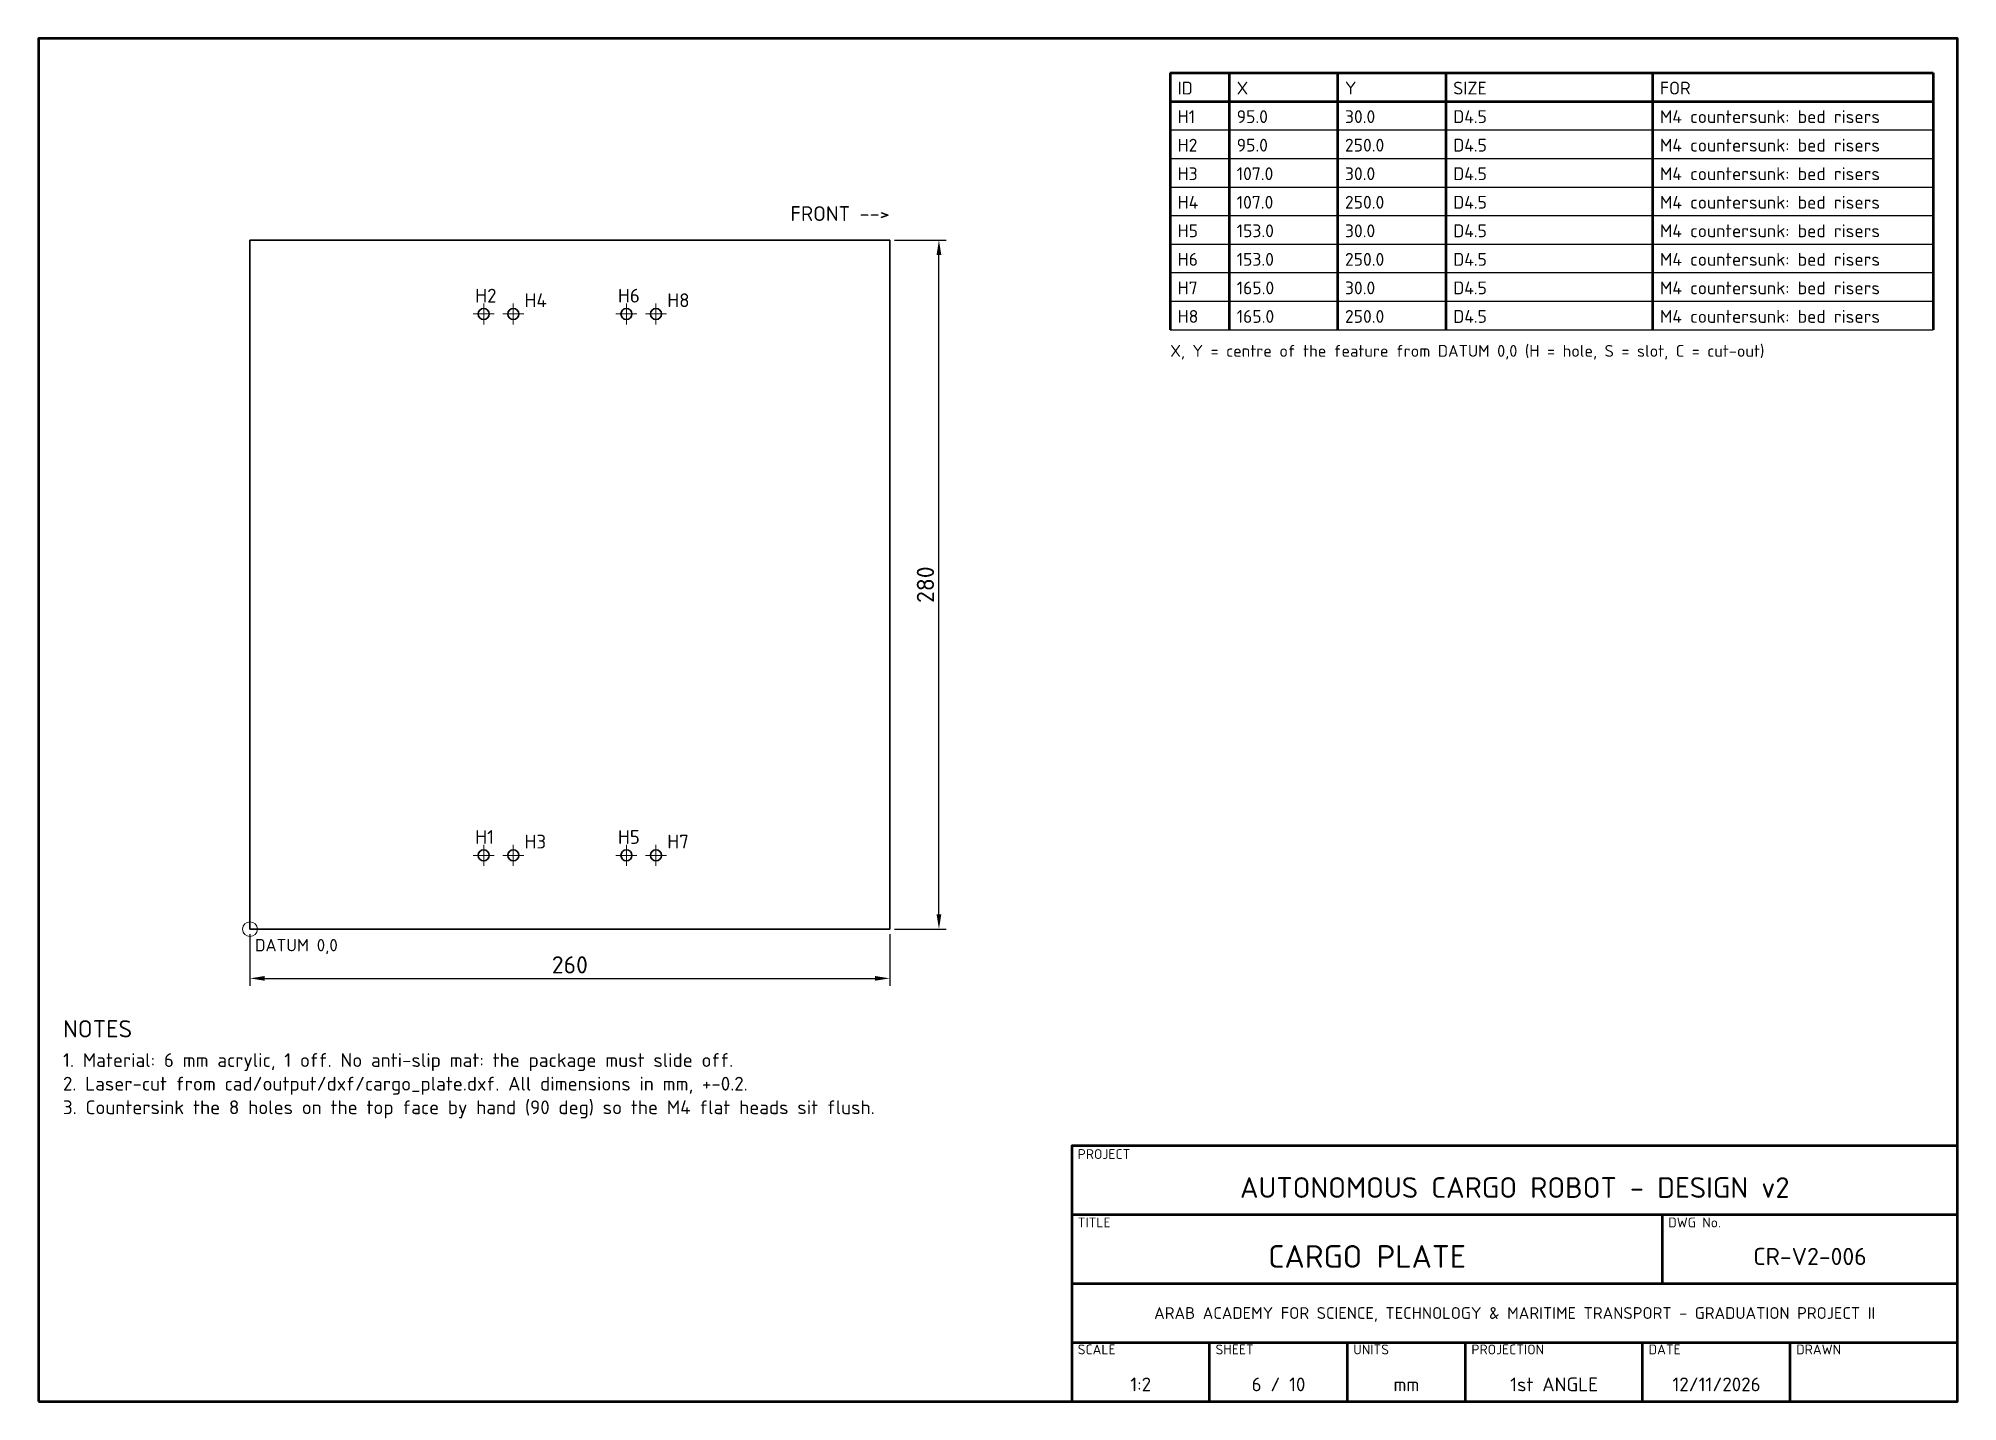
# Paper-space layout '06 CARGO PLATE' of a CAD drawing. Header units: millimetres. Extents: x 20 to 410, y 10 to 287.
# The model-space entities are those that its viewports show. They can reach past a viewport. Long polylines and large blocks are cut down to what shows.
import ezdxf
from ezdxf.enums import TextEntityAlignment as Align

# ---------------------------------------------------------------- set-up
doc = ezdxf.new("R2010")
doc.units = ezdxf.units.MM
doc.linetypes.add('CENTER_ISO', pattern=[26, 18, -3, 2, -3])
for name, color, linetype, lineweight in [('2D-VISIBLE', 7, 'Continuous', 35), ('CENTER', 1, 'CENTER_ISO', 18), ('DIMENSIONS', 4, 'Continuous', 18), ('TEXT', 7, 'Continuous', 25), ('TITLEBLOCK', 7, 'Continuous', 50)]:
    doc.layers.add(name, color=color, linetype=linetype, lineweight=lineweight)
doc.layers.add('VIEWPORTS', color=8, linetype='Continuous', lineweight=13, plot=False)
doc.styles.add('ISO', font='isocpeur.ttf')
doc.styles.add('OpenSansCondensed-Light', font='OpenSansCondensed-Light.ttf')
doc.dimstyles.new('EZDXF', dxfattribs={"dimtxt": 0.25, "dimasz": 0.175, "dimexe": 0.375, "dimexo": 0.125, "dimgap": 0.1, "dimtad": 1, "dimlfac": 100, "dimzin": 12, "dimdsep": 46, "dimtxsty": 'OpenSansCondensed-Light', "dimblk": 'ARCHTICK', "dimcen": 2.5, "dimazin": 3, "dimtfac": 0.5, "dimtmove": 2, "dimatfit": 3})

# ---------------------------------------------------------------- blocks, each defined once
blk = doc.blocks.new('_CLOSEDFILLED')
at = {"color": 0, "linetype": 'BYBLOCK'}
blk.add_solid([(-1, 0.16), (0, 0), (-1, -0.16)], dxfattribs=at)
blk = doc.blocks.new('*D17')
at = {"color": 4}
for p, q in [((8396, -87), (8396, -108)), ((8656, -87), (8656, -108)), ((8402, -105), (8650, -105))]:
    blk.add_line(p, q, dxfattribs=at)
at = {"layer": 'Defpoints'}
for p in [(8396, -85), (8656, -85), (8396, -105)]:
    blk.add_point(p, dxfattribs=at)
at = {"layer": 'DIMENSIONS', "color": 4, "xscale": 6, "yscale": 6, "rotation": 180}
blk.add_blockref('_CLOSEDFILLED', (8396, -105), dxfattribs=at)
at = {"layer": 'DIMENSIONS', "color": 4, "xscale": 6, "yscale": 6}
blk.add_blockref('_CLOSEDFILLED', (8656, -105), dxfattribs=at)
at = {"layer": 'DIMENSIONS', "color": 7, "insert": (8526, -99.5), "char_height": 7, "attachment_point": 5, "style": 'ISO'}
blk.add_mtext('260', dxfattribs=at)
blk = doc.blocks.new('*D18')
at = {"color": 4}
for p, q in [((8658, 195), (8679, 195)), ((8676, -79), (8676, 189)), ((8658, -85), (8679, -85))]:
    blk.add_line(p, q, dxfattribs=at)
at = {"layer": 'Defpoints'}
for p in [(8656, 195), (8656, -85), (8676, -85)]:
    blk.add_point(p, dxfattribs=at)
at = {"layer": 'DIMENSIONS', "color": 4, "xscale": 6, "yscale": 6}
for p, rotation in [((8676, 195), 90), ((8676, -85), 270)]:
    blk.add_blockref('_CLOSEDFILLED', p, dxfattribs=dict(at, rotation=rotation))
at = {"layer": 'DIMENSIONS', "color": 7, "insert": (8670.5, 55), "char_height": 7, "attachment_point": 5, "rotation": 90, "style": 'ISO'}
blk.add_mtext('280', dxfattribs=at)

msp = doc.modelspace()

# ---------------------------------------------------------------- linework, layer by layer
at = {"layer": '2D-VISIBLE'}
for p, q in [((8656, 195), (8396, 195)), ((8396, 195), (8396, -85)), ((8656, -85), (8656, 195)), ((8396, -85), (8656, -85))]:
    msp.add_line(p, q, dxfattribs=at)
for centre in [(8491, 165), (8503, 165), (8549, 165), (8561, 165), (8491, -55), (8503, -55), (8549, -55), (8561, -55)]:
    msp.add_circle(centre, 2.25, dxfattribs=at)
at = {"layer": 'CENTER'}
for p, q in [((8486.75, 165), (8495.25, 165)), ((8491, 160.75), (8491, 169.25)), ((8498.75, 165), (8507.25, 165)), ((8503, 160.75), (8503, 169.25)), ((8544.75, 165), (8553.25, 165)), ((8549, 160.75), (8549, 169.25)), ((8556.75, 165), (8565.25, 165)), ((8561, 160.75), (8561, 169.25)), ((8491, -59.25), (8491, -50.75)), ((8503, -59.25), (8503, -50.75)), ((8549, -59.25), (8549, -50.75)), ((8561, -59.25), (8561, -50.75)), ((8486.75, -55), (8495.25, -55)), ((8498.75, -55), (8507.25, -55)), ((8544.75, -55), (8553.25, -55)), ((8556.75, -55), (8565.25, -55))]:
    msp.add_line(p, q, dxfattribs=at)

# ---------------------------------------------------------------- dimensions: what is measured, and where the dimension line sits
at = {"layer": 'DIMENSIONS'}
dim = msp.add_linear_dim(base=(8676, -85), p1=(8656, -85), p2=(8656, 195), angle=90, dimstyle='EZDXF', override={"dimscale": 2, "dimtxt": 3.5, "dimasz": 3, "dimexe": 1.5, "dimexo": 1, "dimgap": 1, "dimtad": 1, "dimtih": 0, "dimtoh": 0, "dimdec": 1, "dimlfac": 1, "dimzin": 8, "dimdsep": 46, "dimpost": '', "dimtxsty": 'ISO', "dimtsz": 0, "dimdle": 0, "dimclrd": 4, "dimclre": 4, "dimclrt": 7}, dxfattribs=at)
dim.commit()
dim.dimension.update_dxf_attribs({"geometry": '*D18', "text_midpoint": (8670.5, 55)})
dim = msp.add_linear_dim(base=(8396, -105), p1=(8396, -85), p2=(8656, -85), dimstyle='EZDXF', override={"dimscale": 2, "dimtxt": 3.5, "dimasz": 3, "dimexe": 1.5, "dimexo": 1, "dimgap": 1, "dimtad": 1, "dimtih": 0, "dimtoh": 0, "dimdec": 1, "dimlfac": 1, "dimzin": 8, "dimdsep": 46, "dimpost": '', "dimtxsty": 'ISO', "dimtsz": 0, "dimdle": 0, "dimclrd": 4, "dimclre": 4, "dimclrt": 7}, dxfattribs=at)
dim.commit()
dim.dimension.update_dxf_attribs({"geometry": '*D17', "text_midpoint": (8526, -99.5)})

psp = doc.layouts.new('06 CARGO PLATE')

# ---------------------------------------------------------------- linework, layer by layer
at = {"layer": 'DIMENSIONS'}
psp.add_circle((63, 106), 1.5, dxfattribs=at)
at = {"layer": 'TEXT'}
for p, q in [((250, 268.4), (405, 268.4)), ((250, 262.6), (405, 262.6)), ((250, 256.8), (405, 256.8)), ((250, 251), (405, 251)), ((250, 245.2), (405, 245.2)), ((250, 239.4), (405, 239.4)), ((250, 233.6), (405, 233.6)), ((250, 227.8), (405, 227.8))]:
    psp.add_line(p, q, dxfattribs=at)
at = {"layer": 'TITLEBLOCK'}
for p, q in [((250, 280), (405, 280)), ((250, 280), (250, 227.8)), ((262, 280), (262, 227.8)), ((284, 280), (284, 227.8)), ((306, 280), (306, 227.8)), ((348, 280), (348, 227.8)), ((405, 280), (405, 227.8)), ((250, 274.2), (405, 274.2)), ((230, 48), (410, 48)), ((350, 34), (350, 48)), ((230, 34), (410, 34)), ((230, 22), (410, 22)), ((258, 10), (258, 22)), ((286, 10), (286, 22)), ((310, 10), (310, 22)), ((346, 10), (346, 22)), ((376, 10), (376, 22))]:
    psp.add_line(p, q, dxfattribs=at)
for points in [[(20, 10), (410, 10), (410, 287), (20, 287)], [(230, 10), (410, 10), (410, 62), (230, 62)]]:
    psp.add_lwpolyline(points, close=True, dxfattribs=at)

# ---------------------------------------------------------------- texts
at = {"layer": 'TEXT', "style": 'ISO'}
for s, height, p in [('ID', 2.6, (251.5, 275.6)), ('X', 2.6, (263.5, 275.6)), ('Y', 2.6, (285.5, 275.6)), ('SIZE', 2.6, (307.5, 275.6)), ('FOR', 2.6, (349.5, 275.6)), ('H1', 2.6, (251.5, 269.8)), ('95.0', 2.6, (263.5, 269.8)), ('30.0', 2.6, (285.5, 269.8)), ('D4.5', 2.6, (307.5, 269.8)), ('M4 countersunk: bed risers', 2.6, (349.5, 269.8)), ('H2', 2.6, (251.5, 264)), ('95.0', 2.6, (263.5, 264)), ('250.0', 2.6, (285.5, 264)), ('D4.5', 2.6, (307.5, 264)), ('M4 countersunk: bed risers', 2.6, (349.5, 264)), ('H3', 2.6, (251.5, 258.2)), ('107.0', 2.6, (263.5, 258.2)), ('30.0', 2.6, (285.5, 258.2)), ('D4.5', 2.6, (307.5, 258.2)), ('M4 countersunk: bed risers', 2.6, (349.5, 258.2)), ('H4', 2.6, (251.5, 252.4)), ('107.0', 2.6, (263.5, 252.4)), ('250.0', 2.6, (285.5, 252.4)), ('D4.5', 2.6, (307.5, 252.4)), ('M4 countersunk: bed risers', 2.6, (349.5, 252.4)), ('H5', 2.6, (251.5, 246.6)), ('153.0', 2.6, (263.5, 246.6)), ('30.0', 2.6, (285.5, 246.6)), ('D4.5', 2.6, (307.5, 246.6)), ('M4 countersunk: bed risers', 2.6, (349.5, 246.6)), ('H6', 2.6, (251.5, 240.8)), ('153.0', 2.6, (263.5, 240.8)), ('250.0', 2.6, (285.5, 240.8)), ('D4.5', 2.6, (307.5, 240.8)), ('M4 countersunk: bed risers', 2.6, (349.5, 240.8)), ('H2', 2.8, (108.764, 233.325)), ('H4', 2.8, (118.7875, 232.3875)), ('H6', 2.8, (137.764, 233.325)), ('H8', 2.8, (147.7875, 232.3875)), ('H7', 2.6, (251.5, 235)), ('165.0', 2.6, (263.5, 235)), ('30.0', 2.6, (285.5, 235)), ('D4.5', 2.6, (307.5, 235)), ('M4 countersunk: bed risers', 2.6, (349.5, 235)), ('H8', 2.6, (251.5, 229.2)), ('165.0', 2.6, (263.5, 229.2)), ('250.0', 2.6, (285.5, 229.2)), ('D4.5', 2.6, (307.5, 229.2)), ('M4 countersunk: bed risers', 2.6, (349.5, 229.2)), ('X, Y = centre of the feature from DATUM 0,0 (H = hole, S = slot, C = cut-out)', 2.4, (250, 222.3)), ('H1', 2.8, (108.764, 123.325)), ('H3', 2.8, (118.7875, 122.3875)), ('H5', 2.8, (137.764, 123.325)), ('H7', 2.8, (147.7875, 122.3875)), ('NOTES', 3.5, (25, 84)), ('1. Material: 6 mm acrylic, 1 off. No anti-slip mat: the package must slide off.', 2.8, (25, 78)), ('2. Laser-cut from cad/output/dxf/cargo_plate.dxf. All dimensions in mm, +-0.2.', 2.8, (25, 73.2)), ('3. Countersink the 8 holes on the top face by hand (90 deg) so the M4 flat heads sit flush.', 2.8, (25, 68.4)), ('PROJECT', 2, (231.2, 59.3)), ('TITLE', 2, (231.2, 45.4)), ('DWG No.', 2, (351.2, 45.4)), ('SCALE', 2, (231.2, 19.6)), ('SHEET', 2, (259.2, 19.6)), ('UNITS', 2, (287.2, 19.6)), ('PROJECTION', 2, (311.2, 19.6)), ('DATE', 2, (347.2, 19.6)), ('DRAWN', 2, (377.2, 19.6))]:
    psp.add_text(s, height=height, dxfattribs=at).set_placement(p)
psp.add_text('FRONT -->', height=3, dxfattribs=at).set_placement((193, 249), align=Align.BOTTOM_RIGHT)
psp.add_text('DATUM 0,0', height=2.5, dxfattribs=at).set_placement((64, 104), align=Align.TOP_LEFT)
for s, height, p in [('AUTONOMOUS CARGO ROBOT - DESIGN v2', 4.2, (320, 53.5)), ('CARGO PLATE', 4.6, (290, 39.5)), ('CR-V2-006', 3.5, (380, 39.5)), ('ARAB ACADEMY FOR SCIENCE, TECHNOLOGY & MARITIME TRANSPORT - GRADUATION PROJECT II', 2.4, (320, 28)), ('1:2', 2.8, (244, 13.5)), ('6 / 10', 2.8, (272, 13.5)), ('mm', 2.8, (298, 13.5)), ('1st ANGLE', 2.8, (328, 13.5)), ('12/11/2026', 2.8, (361, 13.5))]:
    psp.add_text(s, height=height, dxfattribs=at).set_placement(p, align=Align.MIDDLE_CENTER)

# ---------------------------------------------------------------- viewports
at = {"layer": 'VIEWPORTS'}
psp.add_viewport(center=(215, 148.5), size=(390, 277), view_center_point=(8700, 0), view_height=554, dxfattribs=at)

doc.saveas('drawing.dxf')
